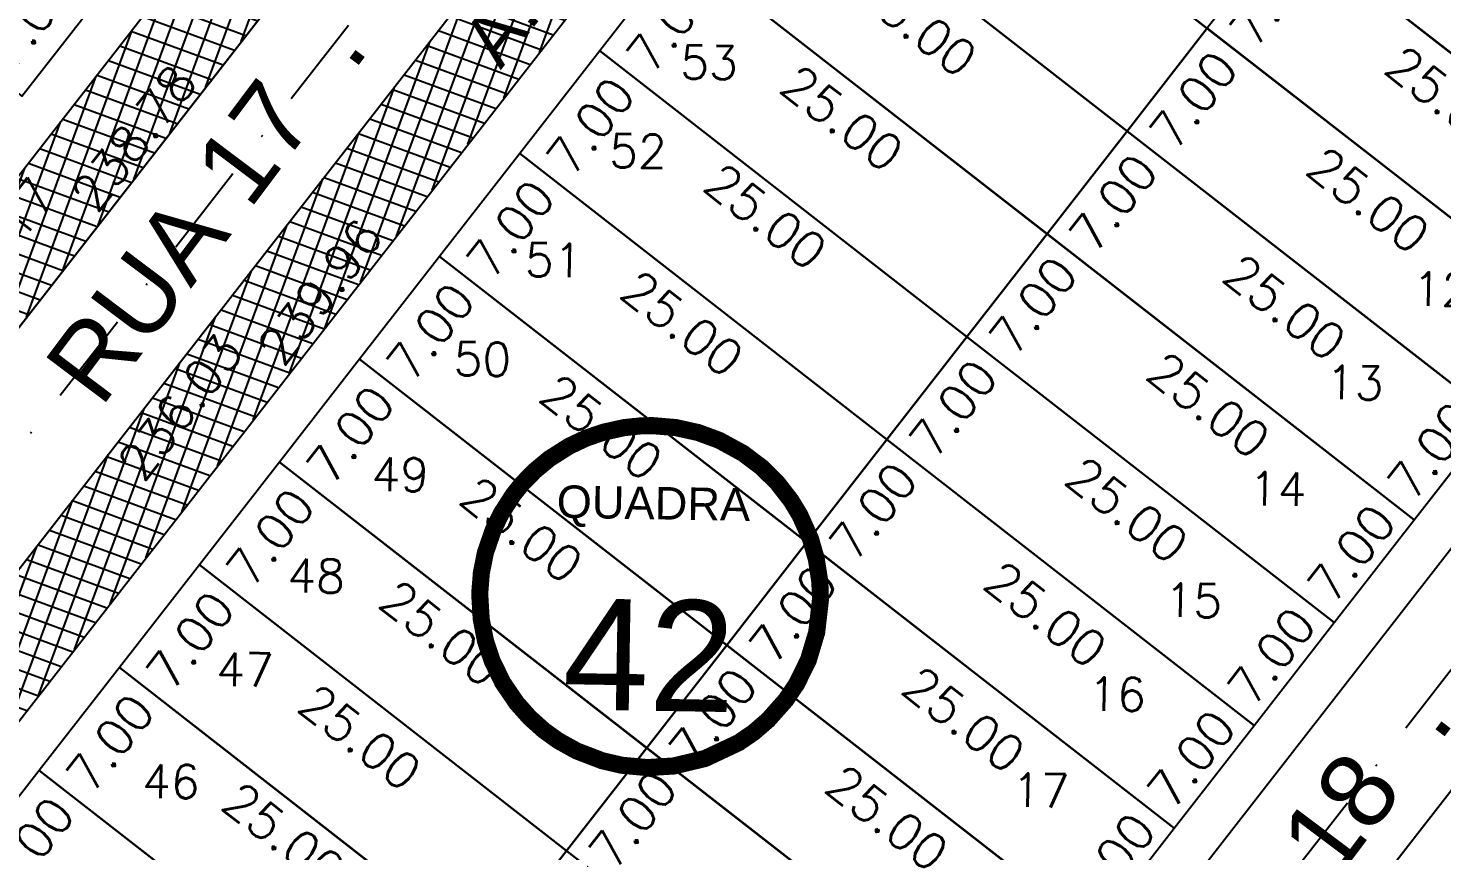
# Model space of a CAD drawing. Header units: millimetres. Extents: x -4430026 to 4783824, y 584 to 9593110.
# Drawn here: x 2359.5 to 2435.4, y 975.6 to 1019.8 of the extents above; entities that cross this region are included whole.
import ezdxf
from ezdxf.enums import TextEntityAlignment as Align

# ---------------------------------------------------------------- set-up
doc = ezdxf.new("R2010")
doc.units = ezdxf.units.MM
doc.linetypes.add('CONTINUO', pattern=[0])
doc.linetypes.add('DASHDOT', pattern=[1, 0.5, -0.25, 0, -0.25])
for name, color, linetype in [('Bra-Rua Calçadas', 1, 'Continuous'), ('Calçada', 1, 'Continuous'), ('Cota', 8, 'Continuous'), ('EIXO DAS VIAS', 252, 'DASHDOT'), ('Lotes', 2, 'Continuous'), ('Nomes de Ruas', 3, 'Continuous'), ('Numero de lotes', 5, 'Continuous'), ('númeraçãoquadras', 4, 'Continuous'), ('TXT A.VERDES', 7, 'Continuous'), ('Área Verde Alameda etc.', 92, 'Continuous')]:
    doc.layers.add(name, color=color, linetype=linetype)
doc.styles.add('arcad1', font='romans.shx')
doc.styles.add('ARIAL', font='arial.ttf', dxfattribs={"height": 0.25})
doc.styles.add('ROMANS', font='romans.shx')
doc.styles.add('STYLE1', font='sanss___.ttf')
doc.dimstyles.new('BOLA100', dxfattribs={"dimscale": 0, "dimtxt": 1.9, "dimasz": 0.18, "dimexe": 0.18, "dimexo": 0.063, "dimgap": 0, "dimtad": 1, "dimzin": 4, "dimdsep": 46, "dimtxsty": 'ROMANS', "dimcen": 0.09, "dimse1": 1, "dimse2": 1, "dimsd1": 1, "dimsd2": 1, "dimclrt": 256, "dimaunit": 1, "dimadec": 4, "dimazin": 0, "dimtfac": 1.2, "dimtix": 1, "dimtmove": 2, "dimatfit": 3, "dimfxl": 1, "dimtvp": 2, "dimtolj": 1, "dimtzin": 4, "dimarcsym": 0})
pattern_1 = [(69.82082076, (-350710.31295, -9590084.73025), (-0.894034063135, 0.32857167248), []), (159.82082076, (-350710.31295, -9590084.73025), (-0.32857167248, -0.894034063135), [])]

# ---------------------------------------------------------------- blocks, each defined once
blk = doc.blocks.new('*D1681')
at = {"layer": 'DEFPOINTS', "color": 0}
for p in [(2392.701, 981.102), (2394.864, 979.418), (2388.401, 975.579)]:
    blk.add_point(p, dxfattribs=at)
at = {"layer": 'Cota', "insert": (2391.964, 977.24), "char_height": 1.9, "attachment_point": 5, "rotation": 52.09358, "style": 'ROMANS'}
blk.add_mtext('\\A1;7.00', dxfattribs=at)
blk = doc.blocks.new('*D1682')
at = {"layer": 'DEFPOINTS', "color": 0}
for p in [(2397.002, 986.625), (2399.165, 984.941), (2392.701, 981.102)]:
    blk.add_point(p, dxfattribs=at)
at = {"layer": 'Cota', "insert": (2396.265, 982.763), "char_height": 1.9, "attachment_point": 5, "rotation": 52.09358, "style": 'ROMANS'}
blk.add_mtext('\\A1;7.00', dxfattribs=at)
blk = doc.blocks.new('*D1683')
at = {"layer": 'DEFPOINTS', "color": 0}
for p in [(2401.303, 992.148), (2403.465, 990.464), (2397.002, 986.625)]:
    blk.add_point(p, dxfattribs=at)
at = {"layer": 'Cota', "insert": (2400.565, 988.287), "char_height": 1.9, "attachment_point": 5, "rotation": 52.09358, "style": 'ROMANS'}
blk.add_mtext('\\A1;7.00', dxfattribs=at)
blk = doc.blocks.new('*D1684')
at = {"layer": 'DEFPOINTS', "color": 0}
for p in [(2405.603, 997.672), (2407.766, 995.988), (2401.303, 992.148)]:
    blk.add_point(p, dxfattribs=at)
at = {"layer": 'Cota', "insert": (2404.866, 993.81), "char_height": 1.9, "attachment_point": 5, "rotation": 52.09358, "style": 'ROMANS'}
blk.add_mtext('\\A1;7.00', dxfattribs=at)
blk = doc.blocks.new('*D1685')
at = {"layer": 'DEFPOINTS', "color": 0}
for p in [(2409.904, 1003.195), (2412.067, 1001.511), (2405.603, 997.672)]:
    blk.add_point(p, dxfattribs=at)
at = {"layer": 'Cota', "insert": (2409.167, 999.333), "char_height": 1.9, "attachment_point": 5, "rotation": 52.09358, "style": 'ROMANS'}
blk.add_mtext('\\A1;7.00', dxfattribs=at)
blk = doc.blocks.new('*D1686')
at = {"layer": 'DEFPOINTS', "color": 0}
for p in [(2414.204, 1008.718), (2416.367, 1007.034), (2409.904, 1003.195)]:
    blk.add_point(p, dxfattribs=at)
at = {"layer": 'Cota', "insert": (2413.467, 1004.856), "char_height": 1.9, "attachment_point": 5, "rotation": 52.09358, "style": 'ROMANS'}
blk.add_mtext('\\A1;7.00', dxfattribs=at)
blk = doc.blocks.new('*D1687')
at = {"layer": 'DEFPOINTS', "color": 0}
for p in [(2418.505, 1014.241), (2420.668, 1012.557), (2414.204, 1008.718)]:
    blk.add_point(p, dxfattribs=at)
at = {"layer": 'Cota', "insert": (2417.768, 1010.379), "char_height": 1.9, "attachment_point": 5, "rotation": 52.09358, "style": 'ROMANS'}
blk.add_mtext('\\A1;7.00', dxfattribs=at)
blk = doc.blocks.new('*D1688')
at = {"layer": 'DEFPOINTS', "color": 0}
for p in [(2422.806, 1019.764), (2424.968, 1018.08), (2418.505, 1014.241)]:
    blk.add_point(p, dxfattribs=at)
at = {"layer": 'Cota', "insert": (2422.069, 1015.902), "char_height": 1.9, "attachment_point": 5, "rotation": 52.09358, "style": 'ROMANS'}
blk.add_mtext('\\A1;7.00', dxfattribs=at)
blk = doc.blocks.new('*D1689')
at = {"layer": 'DEFPOINTS', "color": 0}
for p in [(2427.106, 1025.287), (2429.269, 1023.603), (2422.806, 1019.764)]:
    blk.add_point(p, dxfattribs=at)
at = {"layer": 'Cota', "insert": (2426.369, 1021.425), "char_height": 1.9, "attachment_point": 5, "rotation": 52.09358, "style": 'ROMANS'}
blk.add_mtext('\\A1;7.00', dxfattribs=at)
blk = doc.blocks.new('*D1708')
at = {"layer": 'DEFPOINTS', "color": 0}
for p in [(2420.557, 977.156), (2421.028, 976.789), (2416.727, 971.266)]:
    blk.add_point(p, dxfattribs=at)
at = {"layer": 'Cota', "insert": (2417.657, 974.978), "char_height": 1.9, "attachment_point": 5, "rotation": 52.09358, "style": 'ROMANS'}
blk.add_mtext('\\A1;7.00', dxfattribs=at)
blk = doc.blocks.new('*D1709')
at = {"layer": 'DEFPOINTS', "color": 0}
for p in [(2424.858, 982.679), (2425.329, 982.312), (2421.028, 976.789)]:
    blk.add_point(p, dxfattribs=at)
at = {"layer": 'Cota', "insert": (2421.958, 980.501), "char_height": 1.9, "attachment_point": 5, "rotation": 52.09358, "style": 'ROMANS'}
blk.add_mtext('\\A1;7.00', dxfattribs=at)
blk = doc.blocks.new('*D1710')
at = {"layer": 'DEFPOINTS', "color": 0}
for p in [(2429.159, 988.202), (2429.629, 987.835), (2425.329, 982.312)]:
    blk.add_point(p, dxfattribs=at)
at = {"layer": 'Cota', "insert": (2426.259, 986.024), "char_height": 1.9, "attachment_point": 5, "rotation": 52.09358, "style": 'ROMANS'}
blk.add_mtext('\\A1;7.00', dxfattribs=at)
blk = doc.blocks.new('*D1711')
at = {"layer": 'DEFPOINTS', "color": 0}
for p in [(2433.459, 993.725), (2433.93, 993.358), (2429.629, 987.835)]:
    blk.add_point(p, dxfattribs=at)
at = {"layer": 'Cota', "insert": (2430.559, 991.547), "char_height": 1.9, "attachment_point": 5, "rotation": 52.09358, "style": 'ROMANS'}
blk.add_mtext('\\A1;7.00', dxfattribs=at)
blk = doc.blocks.new('*D1712')
at = {"layer": 'DEFPOINTS', "color": 0}
for p in [(2437.76, 999.248), (2438.23, 998.882), (2433.93, 993.358)]:
    blk.add_point(p, dxfattribs=at)
at = {"layer": 'Cota', "insert": (2434.86, 997.07), "char_height": 1.9, "attachment_point": 5, "rotation": 52.09358, "style": 'ROMANS'}
blk.add_mtext('\\A1;7.00', dxfattribs=at)
blk = doc.blocks.new('*D3401')
at = {"layer": 'DEFPOINTS', "color": 0}
for p in [(2418.505, 1014.241), (2438.23, 998.882), (2436.255, 996.344)]:
    blk.add_point(p, dxfattribs=at)
at = {"layer": 'Cota', "insert": (2426.976, 1004.774), "char_height": 1.9, "attachment_point": 5, "rotation": 322.09358, "style": 'ROMANS'}
blk.add_mtext('\\A1;25.00', dxfattribs=at)
blk = doc.blocks.new('*D3407')
at = {"layer": 'DEFPOINTS', "color": 0}
for p in [(2414.204, 1008.718), (2433.93, 993.358), (2432.161, 991.087)]:
    blk.add_point(p, dxfattribs=at)
at = {"layer": 'Cota', "insert": (2422.882, 999.517), "char_height": 1.9, "attachment_point": 5, "rotation": 322.09358, "style": 'ROMANS'}
blk.add_mtext('\\A1;25.00', dxfattribs=at)
blk = doc.blocks.new('*D3413')
at = {"layer": 'DEFPOINTS', "color": 0}
for p in [(2409.904, 1003.195), (2429.629, 987.835), (2427.776, 985.455)]:
    blk.add_point(p, dxfattribs=at)
at = {"layer": 'Cota', "insert": (2418.497, 993.884), "char_height": 1.9, "attachment_point": 5, "rotation": 322.09358, "style": 'ROMANS'}
blk.add_mtext('\\A1;25.00', dxfattribs=at)
blk = doc.blocks.new('*D3433')
at = {"layer": 'DEFPOINTS', "color": 0}
for p in [(2431.407, 1030.81), (2451.132, 1015.451), (2449.276, 1013.067)]:
    blk.add_point(p, dxfattribs=at)
at = {"layer": 'Cota', "insert": (2439.997, 1021.496), "char_height": 1.9, "attachment_point": 5, "rotation": 322.09358, "style": 'ROMANS'}
blk.add_mtext('\\A1;25.00', dxfattribs=at)
blk = doc.blocks.new('*D3438')
at = {"layer": 'DEFPOINTS', "color": 0}
for p in [(2427.106, 1025.287), (2446.832, 1009.928), (2444.962, 1007.527)]:
    blk.add_point(p, dxfattribs=at)
at = {"layer": 'Cota', "insert": (2435.683, 1015.956), "char_height": 1.9, "attachment_point": 5, "rotation": 322.09358, "style": 'ROMANS'}
blk.add_mtext('\\A1;25.00', dxfattribs=at)
blk = doc.blocks.new('*D3443')
at = {"layer": 'DEFPOINTS', "color": 0}
for p in [(2422.806, 1019.764), (2442.531, 1004.405), (2440.738, 1002.102)]:
    blk.add_point(p, dxfattribs=at)
at = {"layer": 'Cota', "insert": (2431.459, 1010.531), "char_height": 1.9, "attachment_point": 5, "rotation": 322.09358, "style": 'ROMANS'}
blk.add_mtext('\\A1;25.00', dxfattribs=at)
blk = doc.blocks.new('*D3453')
at = {"layer": 'DEFPOINTS', "color": 0}
for p in [(2405.603, 997.672), (2425.329, 982.312), (2423.408, 979.845)]:
    blk.add_point(p, dxfattribs=at)
at = {"layer": 'Cota', "insert": (2414.129, 988.274), "char_height": 1.9, "attachment_point": 5, "rotation": 322.09358, "style": 'ROMANS'}
blk.add_mtext('\\A1;25.00', dxfattribs=at)
blk = doc.blocks.new('*D3475')
at = {"layer": 'DEFPOINTS', "color": 0}
for p in [(2401.303, 992.148), (2421.028, 976.789), (2419.013, 974.201)]:
    blk.add_point(p, dxfattribs=at)
at = {"layer": 'Cota', "insert": (2409.734, 982.63), "char_height": 1.9, "attachment_point": 5, "rotation": 322.09358, "style": 'ROMANS'}
blk.add_mtext('\\A1;25.00', dxfattribs=at)
blk = doc.blocks.new('*D3485')
at = {"layer": 'DEFPOINTS', "color": 0}
for p in [(2397.002, 986.625), (2416.727, 971.266), (2414.893, 968.91)]:
    blk.add_point(p, dxfattribs=at)
at = {"layer": 'Cota', "insert": (2405.614, 977.339), "char_height": 1.9, "attachment_point": 5, "rotation": 322.09358, "style": 'ROMANS'}
blk.add_mtext('\\A1;25.00', dxfattribs=at)
blk = doc.blocks.new('*D3495')
at = {"layer": 'DEFPOINTS', "color": 0}
for p in [(2392.701, 981.102), (2412.427, 965.743), (2410.772, 963.618)]:
    blk.add_point(p, dxfattribs=at)
at = {"layer": 'Cota', "insert": (2401.493, 972.048), "char_height": 1.9, "attachment_point": 5, "rotation": 322.09358, "style": 'ROMANS'}
blk.add_mtext('\\A1;25.00', dxfattribs=at)
blk = doc.blocks.new('*D6125')
at = {"layer": 'DEFPOINTS', "color": 0}
for p in [(2343.704, 1036.998), (2363.43, 1021.638), (2361.415, 1019.05)]:
    blk.add_point(p, dxfattribs=at)
at = {"layer": 'Cota', "insert": (2352.136, 1027.48), "char_height": 1.9, "attachment_point": 5, "rotation": 322.09358, "style": 'ROMANS'}
blk.add_mtext('\\A1;25.00', dxfattribs=at)
blk = doc.blocks.new('*D6187')
at = {"layer": 'DEFPOINTS', "color": 0}
for p in [(2362.487, 1022.373), (2363.43, 1021.638), (2359.129, 1016.115)]:
    blk.add_point(p, dxfattribs=at)
at = {"layer": 'Cota', "insert": (2359.587, 1020.195), "char_height": 1.9, "attachment_point": 5, "rotation": 52.09358, "style": 'ROMANS'}
blk.add_mtext('\\A1;7.00', dxfattribs=at)
blk = doc.blocks.new('*D6272')
at = {"layer": 'DEFPOINTS', "color": 0}
for p in [(2360.074, 979.892), (2379.8, 964.533), (2377.957, 962.166)]:
    blk.add_point(p, dxfattribs=at)
at = {"layer": 'Cota', "insert": (2368.678, 970.595), "char_height": 1.9, "attachment_point": 5, "rotation": 322.09358, "style": 'ROMANS'}
blk.add_mtext('\\A1;25.00', dxfattribs=at)
blk = doc.blocks.new('*D6273')
at = {"layer": 'DEFPOINTS', "color": 0}
for p in [(2364.375, 985.415), (2384.1, 970.056), (2382.483, 967.979)]:
    blk.add_point(p, dxfattribs=at)
at = {"layer": 'Cota', "insert": (2373.204, 976.408), "char_height": 1.9, "attachment_point": 5, "rotation": 322.09358, "style": 'ROMANS'}
blk.add_mtext('\\A1;25.00', dxfattribs=at)
blk = doc.blocks.new('*D6274')
at = {"layer": 'DEFPOINTS', "color": 0}
for p in [(2368.675, 990.938), (2388.401, 975.579), (2386.581, 973.242)]:
    blk.add_point(p, dxfattribs=at)
at = {"layer": 'Cota', "insert": (2377.302, 981.672), "char_height": 1.9, "attachment_point": 5, "rotation": 322.09358, "style": 'ROMANS'}
blk.add_mtext('\\A1;25.00', dxfattribs=at)
blk = doc.blocks.new('*D6275')
at = {"layer": 'DEFPOINTS', "color": 0}
for p in [(2372.976, 996.462), (2392.701, 981.102), (2390.935, 978.833)]:
    blk.add_point(p, dxfattribs=at)
at = {"layer": 'Cota', "insert": (2381.656, 987.262), "char_height": 1.9, "attachment_point": 5, "rotation": 322.09358, "style": 'ROMANS'}
blk.add_mtext('\\A1;25.00', dxfattribs=at)
blk = doc.blocks.new('*D6276')
at = {"layer": 'DEFPOINTS', "color": 0}
for p in [(2377.277, 1001.985), (2397.002, 986.625), (2395.263, 984.392)]:
    blk.add_point(p, dxfattribs=at)
at = {"layer": 'Cota', "insert": (2385.984, 992.821), "char_height": 1.9, "attachment_point": 5, "rotation": 322.09358, "style": 'ROMANS'}
blk.add_mtext('\\A1;25.00', dxfattribs=at)
blk = doc.blocks.new('*D6277')
at = {"layer": 'DEFPOINTS', "color": 0}
for p in [(2381.577, 1007.508), (2401.303, 992.148), (2399.549, 989.896)]:
    blk.add_point(p, dxfattribs=at)
at = {"layer": 'Cota', "insert": (2390.27, 998.325), "char_height": 1.9, "attachment_point": 5, "rotation": 322.09358, "style": 'ROMANS'}
blk.add_mtext('\\A1;25.00', dxfattribs=at)
blk = doc.blocks.new('*D6278')
at = {"layer": 'DEFPOINTS', "color": 0}
for p in [(2385.878, 1013.031), (2405.603, 997.672), (2403.89, 995.471)]:
    blk.add_point(p, dxfattribs=at)
at = {"layer": 'Cota', "insert": (2394.611, 1003.9), "char_height": 1.9, "attachment_point": 5, "rotation": 322.09358, "style": 'ROMANS'}
blk.add_mtext('\\A1;25.00', dxfattribs=at)
blk = doc.blocks.new('*D6279')
at = {"layer": 'DEFPOINTS', "color": 0}
for p in [(2390.178, 1018.554), (2409.904, 1003.195), (2408.368, 1001.223)]:
    blk.add_point(p, dxfattribs=at)
at = {"layer": 'Cota', "insert": (2399.089, 1009.652), "char_height": 1.9, "attachment_point": 5, "rotation": 322.09358, "style": 'ROMANS'}
blk.add_mtext('\\A1;25.00', dxfattribs=at)
blk = doc.blocks.new('*D6280')
at = {"layer": 'DEFPOINTS', "color": 0}
for p in [(2394.479, 1024.077), (2414.204, 1008.718), (2412.477, 1006.5)]:
    blk.add_point(p, dxfattribs=at)
at = {"layer": 'Cota', "insert": (2403.198, 1014.929), "char_height": 1.9, "attachment_point": 5, "rotation": 322.09358, "style": 'ROMANS'}
blk.add_mtext('\\A1;25.00', dxfattribs=at)
blk = doc.blocks.new('*D6281')
at = {"layer": 'DEFPOINTS', "color": 0}
for p in [(2398.78, 1029.6), (2418.505, 1014.241), (2416.436, 1011.584)]:
    blk.add_point(p, dxfattribs=at)
at = {"layer": 'Cota', "insert": (2407.157, 1020.013), "char_height": 1.9, "attachment_point": 5, "rotation": 322.09358, "style": 'ROMANS'}
blk.add_mtext('\\A1;25.00', dxfattribs=at)
blk = doc.blocks.new('*D6282')
at = {"layer": 'DEFPOINTS', "color": 0}
for p in [(2403.08, 1035.123), (2422.806, 1019.764), (2420.811, 1017.203)]:
    blk.add_point(p, dxfattribs=at)
at = {"layer": 'Cota', "insert": (2411.532, 1025.632), "char_height": 1.9, "attachment_point": 5, "rotation": 322.09358, "style": 'ROMANS'}
blk.add_mtext('\\A1;25.00', dxfattribs=at)
blk = doc.blocks.new('*D6306')
at = {"layer": 'DEFPOINTS', "color": 0}
for p in [(2360.074, 979.892), (2362.485, 978.015), (2355.774, 974.369)]:
    blk.add_point(p, dxfattribs=at)
at = {"layer": 'Cota', "insert": (2359.585, 975.837), "char_height": 1.9, "attachment_point": 5, "rotation": 52.09358, "style": 'ROMANS'}
blk.add_mtext('\\A1;7.00', dxfattribs=at)
blk = doc.blocks.new('*D6307')
at = {"layer": 'DEFPOINTS', "color": 0}
for p in [(2364.375, 985.415), (2366.785, 983.538), (2360.074, 979.892)]:
    blk.add_point(p, dxfattribs=at)
at = {"layer": 'Cota', "insert": (2363.886, 981.36), "char_height": 1.9, "attachment_point": 5, "rotation": 52.09358, "style": 'ROMANS'}
blk.add_mtext('\\A1;7.00', dxfattribs=at)
blk = doc.blocks.new('*D6308')
at = {"layer": 'DEFPOINTS', "color": 0}
for p in [(2368.675, 990.938), (2371.086, 989.061), (2364.375, 985.415)]:
    blk.add_point(p, dxfattribs=at)
at = {"layer": 'Cota', "insert": (2368.186, 986.883), "char_height": 1.9, "attachment_point": 5, "rotation": 52.09358, "style": 'ROMANS'}
blk.add_mtext('\\A1;7.00', dxfattribs=at)
blk = doc.blocks.new('*D6309')
at = {"layer": 'DEFPOINTS', "color": 0}
for p in [(2372.976, 996.462), (2375.387, 994.584), (2368.675, 990.938)]:
    blk.add_point(p, dxfattribs=at)
at = {"layer": 'Cota', "insert": (2372.487, 992.407), "char_height": 1.9, "attachment_point": 5, "rotation": 52.09358, "style": 'ROMANS'}
blk.add_mtext('\\A1;7.00', dxfattribs=at)
blk = doc.blocks.new('*D6310')
at = {"layer": 'DEFPOINTS', "color": 0}
for p in [(2377.277, 1001.985), (2379.687, 1000.108), (2372.976, 996.462)]:
    blk.add_point(p, dxfattribs=at)
at = {"layer": 'Cota', "insert": (2376.787, 997.93), "char_height": 1.9, "attachment_point": 5, "rotation": 52.09358, "style": 'ROMANS'}
blk.add_mtext('\\A1;7.00', dxfattribs=at)
blk = doc.blocks.new('*D6311')
at = {"layer": 'DEFPOINTS', "color": 0}
for p in [(2381.577, 1007.508), (2383.988, 1005.631), (2377.277, 1001.985)]:
    blk.add_point(p, dxfattribs=at)
at = {"layer": 'Cota', "insert": (2381.088, 1003.453), "char_height": 1.9, "attachment_point": 5, "rotation": 52.09358, "style": 'ROMANS'}
blk.add_mtext('\\A1;7.00', dxfattribs=at)
blk = doc.blocks.new('*D6312')
at = {"layer": 'DEFPOINTS', "color": 0}
for p in [(2385.878, 1013.031), (2388.289, 1011.154), (2381.577, 1007.508)]:
    blk.add_point(p, dxfattribs=at)
at = {"layer": 'Cota', "insert": (2385.389, 1008.976), "char_height": 1.9, "attachment_point": 5, "rotation": 52.09358, "style": 'ROMANS'}
blk.add_mtext('\\A1;7.00', dxfattribs=at)
blk = doc.blocks.new('*D6313')
at = {"layer": 'DEFPOINTS', "color": 0}
for p in [(2390.178, 1018.554), (2392.589, 1016.677), (2385.878, 1013.031)]:
    blk.add_point(p, dxfattribs=at)
at = {"layer": 'Cota', "insert": (2389.689, 1014.499), "char_height": 1.9, "attachment_point": 5, "rotation": 52.09358, "style": 'ROMANS'}
blk.add_mtext('\\A1;7.00', dxfattribs=at)
blk = doc.blocks.new('*D6314')
at = {"layer": 'DEFPOINTS', "color": 0}
for p in [(2394.479, 1024.077), (2396.89, 1022.2), (2390.178, 1018.554)]:
    blk.add_point(p, dxfattribs=at)
at = {"layer": 'Cota', "insert": (2393.99, 1020.022), "char_height": 1.9, "attachment_point": 5, "rotation": 52.09358, "style": 'ROMANS'}
blk.add_mtext('\\A1;7.00', dxfattribs=at)
blk = doc.blocks.new('*D7544')
at = {"layer": 'DEFPOINTS', "color": 0}
for p in [(2439.588, 1115.377), (2441.348, 1114.006), (2288.35, 921.147)]:
    blk.add_point(p, dxfattribs=at)
at = {"layer": 'Cota', "insert": (2357.586, 1007.822), "char_height": 1.9, "attachment_point": 5, "rotation": 52.09358, "style": 'ROMANS'}
blk.add_mtext('\\A1;246.17', dxfattribs=at)
blk = doc.blocks.new('*D7545')
at = {"layer": 'DEFPOINTS', "color": 0}
for p in [(2442.347, 1111.37), (2442.633, 1111.148), (2295.93, 922.743)]:
    blk.add_point(p, dxfattribs=at)
at = {"layer": 'Cota', "insert": (2365.146, 1013.878), "char_height": 1.9, "attachment_point": 5, "rotation": 52.09358, "style": 'ROMANS'}
blk.add_mtext('\\A1;238.78', dxfattribs=at)
blk = doc.blocks.new('*D7546')
at = {"layer": 'DEFPOINTS', "color": 0}
for p in [(2447.252, 1104.059), (2448.924, 1102.758), (2302.242, 917.828)]:
    blk.add_point(p, dxfattribs=at)
at = {"layer": 'Cota', "insert": (2367.643, 999.415), "char_height": 1.9, "attachment_point": 5, "rotation": 52.09358, "style": 'ROMANS'}
blk.add_mtext('\\A1;236.03', dxfattribs=at)
blk = doc.blocks.new('*D7547')
at = {"layer": 'DEFPOINTS', "color": 0}
for p in [(2449.612, 1099.702), (2449.976, 1099.419), (2302.552, 910.089)]:
    blk.add_point(p, dxfattribs=at)
at = {"layer": 'Cota', "insert": (2375.151, 1005.621), "char_height": 1.9, "attachment_point": 5, "rotation": 52.09358, "style": 'ROMANS'}
blk.add_mtext('\\A1;239.96', dxfattribs=at)
blk = doc.blocks.new('NUM_quadra')
at = {"color": 6, "const_width": 0.02}
blk.add_lwpolyline([(-0.0134, 0.1996), (-0.034, 0.1971), (-0.0579, 0.1914), (-0.0779, 0.1842), (-0.0981, 0.1743), (-0.1208, 0.1594), (-0.1377, 0.145), (-0.1521, 0.1299), (-0.1625, 0.1166), (-0.1764, 0.0942), (-0.1852, 0.0754), (-0.1941, 0.0483), (-0.1985, 0.0243), (-0.2, 0), (-0.1977, -0.0299), (-0.1921, -0.0556), (-0.1839, -0.0786), (-0.1713, -0.1033), (-0.1546, -0.1269), (-0.1389, -0.1439), (-0.1219, -0.1586), (-0.1046, -0.1705), (-0.0831, -0.1819), (-0.0531, -0.1928), (-0.0302, -0.1977), (0, -0.2), (0.0309, -0.1976), (0.0677, -0.1882), (0.1069, -0.169), (0.124, -0.1569), (0.1407, -0.1421), (0.1614, -0.1181), (0.1737, -0.0992), (0.187, -0.071), (0.1962, -0.0386), (0.2, 0), (0.1989, 0.0205), (0.1943, 0.0473), (0.1871, 0.0707), (0.1741, 0.0984), (0.1635, 0.1151), (0.1472, 0.1354), (0.1285, 0.1533), (0.1063, 0.1694), (0.0782, 0.1841), (0.0533, 0.1928), (0.0267, 0.1982), (0, 0.2)], close=True, dxfattribs=at)
blk.add_circle((0, 0), 0.2)
at = {"color": 3, "insert": (-0.1114, 0.1285), "char_height": 0.038, "width": 0.2663, "attachment_point": 1, "style": 'STYLE1'}
blk.add_mtext('\\fArial|b0|i0|c0|p34;QUADRA', dxfattribs=at)
at = {"color": 3, "style": 'STYLE1'}
blk.add_attdef('00', text='', height=0.13, dxfattribs=at).set_placement((0, -0.1335), align=Align.CENTER)

msp = doc.modelspace()

# ---------------------------------------------------------------- hatches: boundary and pattern name
at = {"layer": 'Área Verde Alameda etc.'}
h = msp.add_hatch(dxfattribs=at)
h.set_pattern_fill('ANSI37', color=256, scale=0.3, angle=24.82082, style=0)
h.set_pattern_definition(pattern_1)
edge = h.paths.add_edge_path()
edge.add_line((2439.588, 1115.377), (2289.834, 923.054))
edge.add_line((2289.834, 923.054), (2288.35, 921.147))
edge.add_arc((2291.196, 926.429), 6, 241.68765, 322.09365)
edge.add_line((2295.93, 922.743), (2442.633, 1111.148))
edge.add_arc((2321.422, 1027.099), 147.5, 34.73775, 36.76187)
h = msp.add_hatch(dxfattribs=at)
h.set_pattern_fill('ANSI37', color=256, scale=0.3, angle=24.82082, style=0)
h.set_pattern_definition(pattern_1)
edge = h.paths.add_edge_path()
edge.add_line((2447.252, 1104.059), (2302.242, 917.828))
edge.add_arc((2306.976, 914.142), 6, 142.09358, 222.49951)
edge.add_line((2302.552, 910.089), (2304.037, 911.995))
edge.add_line((2304.037, 911.995), (2449.976, 1099.419))
edge.add_arc((2321.422, 1027.099), 147.5, 29.36037, 31.45068)

# ---------------------------------------------------------------- linework, layer by layer
at = {"layer": 'Bra-Rua Calçadas'}
for points in [[(2439.588, 1115.377), (2289.834, 923.054), (2288.35, 921.147, 0.365978), (2295.93, 922.743), (2442.633, 1111.148, 0.008832)], [(2447.252, 1104.059), (2302.242, 917.828, 0.365977), (2302.552, 910.089), (2304.037, 911.995), (2449.976, 1099.419, 0.009121)]]:
    msp.add_lwpolyline(points, format="xyb", close=True, dxfattribs=at)
at = {"layer": 'Calçada', "lineweight": -3}
for p, q in [((2295.93, 922.743), (2445.288, 1114.558)), ((2295.93, 922.743), (2445.288, 1114.558)), ((2447.439, 1104.299), (2302.242, 917.828)), ((2447.439, 1104.299), (2302.242, 917.828)), ((2447.439, 1104.299), (2302.242, 917.828)), ((2447.439, 1104.299), (2302.242, 917.828)), ((2349.583, 880.966), (2483.653, 1053.147)), ((2349.583, 880.966), (2483.653, 1053.147)), ((2349.583, 880.966), (2483.653, 1053.147)), ((2349.583, 880.966), (2483.653, 1053.147)), ((2488.629, 1046.516), (2355.895, 876.051)), ((2488.629, 1046.516), (2355.895, 876.051))]:
    msp.add_line(p, q, dxfattribs=at)
for points in [[(2417.264, 1150.186), (2409.374, 1156.329, 0.414214), (2400.954, 1155.281), (2248.589, 959.606, 0.414214), (2249.637, 951.185), (2287.509, 921.695, 0.414214), (2295.93, 922.743), (2445.288, 1114.558, 0.341037), (2445.319, 1121.89, 0.064119)], [(2535.664, 1017.399, 0.50652), (2533.026, 1026.707, -0.084063), (2497.194, 1047.448, 0.423281), (2488.629, 1046.516), (2355.895, 876.051, 0.414214), (2356.943, 867.631), (2390.87, 841.212, 0.414214), (2399.291, 842.26)], [(2535.664, 1017.399, 0.50652), (2533.026, 1026.707, -0.084063), (2497.194, 1047.448, 0.423281), (2488.629, 1046.516), (2355.895, 876.051, 0.414214), (2356.943, 867.631), (2390.87, 841.212, 0.414214), (2399.291, 842.26)]]:
    msp.add_lwpolyline(points, format="xyb", close=True, dxfattribs=at)
at = {"layer": 'EIXO DAS VIAS', "ltscale": 10}
for p, q in [((2292.942, 912.396, 103.708), (2453.067, 1118.037, 103.708)), ((2346.595, 870.618, 103.708), (2492.083, 1057.462, 103.708))]:
    msp.add_line(p, q, dxfattribs=at)
at = {"layer": 'Lotes', "lineweight": -3}
for p, q in [((2446.832, 1009.928), (2407.381, 1040.646)), ((2442.531, 1004.405), (2403.08, 1035.123)), ((2438.23, 998.882), (2398.78, 1029.6)), ((2433.93, 993.358), (2394.479, 1024.077)), ((2429.629, 987.835), (2390.178, 1018.554)), ((2425.329, 982.312), (2385.878, 1013.031)), ((2421.028, 976.789), (2381.577, 1007.508)), ((2416.727, 971.266), (2377.277, 1001.985)), ((2412.427, 965.743), (2372.976, 996.462)), ((2408.126, 960.22), (2368.675, 990.938)), ((2403.826, 954.697), (2364.375, 985.415)), ((2399.525, 949.174), (2360.074, 979.892))]:
    msp.add_line(p, q, dxfattribs=at)
at = {"layer": 'Lotes', "linetype": 'CONTINUO', "lineweight": -3}
for p, q in [((2418.505, 1014.241), (2398.78, 1029.6)), ((2398.78, 1029.6), (2418.505, 1014.241)), ((2446.832, 1009.928), (2427.106, 1025.287)), ((2427.106, 1025.287), (2446.832, 1009.928)), ((2414.204, 1008.718), (2394.479, 1024.077)), ((2394.479, 1024.077), (2414.204, 1008.718)), ((2422.806, 1019.764), (2418.505, 1014.241)), ((2418.505, 1014.241), (2422.806, 1019.764)), ((2442.531, 1004.405), (2422.806, 1019.764)), ((2422.806, 1019.764), (2442.531, 1004.405)), ((2409.904, 1003.195), (2390.178, 1018.554)), ((2390.178, 1018.554), (2409.904, 1003.195)), ((2418.505, 1014.241), (2414.204, 1008.718)), ((2414.204, 1008.718), (2418.505, 1014.241)), ((2438.23, 998.882), (2418.505, 1014.241)), ((2418.505, 1014.241), (2438.23, 998.882)), ((2405.603, 997.672), (2385.878, 1013.031)), ((2385.878, 1013.031), (2405.603, 997.672)), ((2414.204, 1008.718), (2409.904, 1003.195)), ((2409.904, 1003.195), (2414.204, 1008.718)), ((2433.93, 993.358), (2414.204, 1008.718)), ((2414.204, 1008.718), (2433.93, 993.358)), ((2401.303, 992.148), (2381.577, 1007.508)), ((2381.577, 1007.508), (2401.303, 992.148)), ((2409.904, 1003.195), (2405.603, 997.672)), ((2405.603, 997.672), (2409.904, 1003.195)), ((2429.629, 987.835), (2409.904, 1003.195)), ((2409.904, 1003.195), (2429.629, 987.835)), ((2397.002, 986.625), (2377.277, 1001.985)), ((2377.277, 1001.985), (2397.002, 986.625)), ((2433.93, 993.358), (2438.23, 998.882)), ((2405.603, 997.672), (2401.303, 992.148)), ((2401.303, 992.148), (2405.603, 997.672)), ((2425.329, 982.312), (2405.603, 997.672)), ((2405.603, 997.672), (2425.329, 982.312)), ((2392.701, 981.102), (2372.976, 996.462)), ((2372.976, 996.462), (2392.701, 981.102)), ((2429.629, 987.835), (2433.93, 993.358)), ((2401.303, 992.148), (2397.002, 986.625)), ((2397.002, 986.625), (2401.303, 992.148)), ((2421.028, 976.789), (2401.303, 992.148)), ((2401.303, 992.148), (2421.028, 976.789)), ((2388.401, 975.579), (2368.675, 990.938)), ((2368.675, 990.938), (2388.401, 975.579)), ((2425.329, 982.312), (2429.629, 987.835)), ((2397.002, 986.625), (2392.701, 981.102)), ((2392.701, 981.102), (2397.002, 986.625)), ((2416.727, 971.266), (2397.002, 986.625)), ((2397.002, 986.625), (2416.727, 971.266)), ((2384.1, 970.056), (2364.375, 985.415)), ((2364.375, 985.415), (2384.1, 970.056)), ((2421.028, 976.789), (2425.329, 982.312)), ((2392.701, 981.102), (2388.401, 975.579)), ((2388.401, 975.579), (2392.701, 981.102)), ((2412.427, 965.743), (2392.701, 981.102)), ((2392.701, 981.102), (2412.427, 965.743)), ((2379.8, 964.533), (2360.074, 979.892)), ((2360.074, 979.892), (2379.8, 964.533)), ((2416.727, 971.266), (2421.028, 976.789)), ((2388.401, 975.579), (2384.1, 970.056)), ((2384.1, 970.056), (2388.401, 975.579)), ((2408.126, 960.22), (2388.401, 975.579)), ((2388.401, 975.579), (2408.126, 960.22))]:
    msp.add_line(p, q, dxfattribs=at)
at = {"layer": 'Lotes'}
for p, q in [((2398.78, 1029.6), (2418.505, 1014.241)), ((2418.505, 1014.241), (2398.78, 1029.6)), ((2394.479, 1024.077), (2414.204, 1008.718)), ((2414.204, 1008.718), (2394.479, 1024.077)), ((2418.505, 1014.241), (2422.806, 1019.764)), ((2390.178, 1018.554), (2409.904, 1003.195)), ((2409.904, 1003.195), (2390.178, 1018.554)), ((2414.204, 1008.718), (2418.505, 1014.241)), ((2385.878, 1013.031), (2405.603, 997.672)), ((2405.603, 997.672), (2385.878, 1013.031)), ((2409.904, 1003.195), (2414.204, 1008.718)), ((2381.577, 1007.508), (2401.303, 992.148)), ((2401.303, 992.148), (2381.577, 1007.508)), ((2405.603, 997.672), (2409.904, 1003.195)), ((2377.277, 1001.985), (2397.002, 986.625)), ((2397.002, 986.625), (2377.277, 1001.985)), ((2401.303, 992.148), (2405.603, 997.672)), ((2372.976, 996.462), (2392.701, 981.102)), ((2392.701, 981.102), (2372.976, 996.462)), ((2397.002, 986.625), (2401.303, 992.148)), ((2368.675, 990.938), (2388.401, 975.579)), ((2388.401, 975.579), (2368.675, 990.938)), ((2392.701, 981.102), (2397.002, 986.625)), ((2364.375, 985.415), (2384.1, 970.056)), ((2384.1, 970.056), (2364.375, 985.415)), ((2388.401, 975.579), (2392.701, 981.102)), ((2360.074, 979.892), (2379.8, 964.533)), ((2379.8, 964.533), (2360.074, 979.892))]:
    msp.add_line(p, q, dxfattribs=at)
for points in [[(2343.704, 1036.998), (2339.404, 1031.475), (2359.129, 1016.115), (2363.43, 1021.638)], [(2403.08, 1035.123), (2398.78, 1029.6), (2418.505, 1014.241), (2422.806, 1019.764)], [(2431.407, 1030.81), (2427.106, 1025.287), (2446.832, 1009.928), (2451.132, 1015.451)], [(2398.78, 1029.6), (2394.479, 1024.077), (2414.204, 1008.718), (2418.505, 1014.241)], [(2427.106, 1025.287), (2422.806, 1019.764), (2442.531, 1004.405), (2446.832, 1009.928)], [(2394.479, 1024.077), (2390.178, 1018.554), (2409.904, 1003.195), (2414.204, 1008.718)], [(2422.806, 1019.764), (2418.505, 1014.241), (2438.23, 998.882), (2442.531, 1004.405)], [(2390.178, 1018.554), (2385.878, 1013.031), (2405.603, 997.672), (2409.904, 1003.195)], [(2418.505, 1014.241), (2414.204, 1008.718), (2433.93, 993.358), (2438.23, 998.882)], [(2385.878, 1013.031), (2381.577, 1007.508), (2401.303, 992.148), (2405.603, 997.672)], [(2414.204, 1008.718), (2409.904, 1003.195), (2429.629, 987.835), (2433.93, 993.358)], [(2381.577, 1007.508), (2377.277, 1001.985), (2397.002, 986.625), (2401.303, 992.148)], [(2409.904, 1003.195), (2405.603, 997.672), (2425.329, 982.312), (2429.629, 987.835)], [(2377.277, 1001.985), (2372.976, 996.462), (2392.701, 981.102), (2397.002, 986.625)], [(2405.603, 997.672), (2401.303, 992.148), (2421.028, 976.789), (2425.329, 982.312)], [(2372.976, 996.462), (2368.675, 990.938), (2388.401, 975.579), (2392.701, 981.102)], [(2401.303, 992.148), (2397.002, 986.625), (2416.727, 971.266), (2421.028, 976.789)], [(2368.675, 990.938), (2364.375, 985.415), (2384.1, 970.056), (2388.401, 975.579)], [(2397.002, 986.625), (2392.701, 981.102), (2412.427, 965.743), (2416.727, 971.266)], [(2364.375, 985.415), (2360.074, 979.892), (2379.8, 964.533), (2384.1, 970.056)], [(2392.701, 981.102), (2388.401, 975.579), (2408.126, 960.22), (2412.427, 965.743)], [(2360.074, 979.892), (2355.774, 974.369), (2375.499, 959.01), (2379.8, 964.533)]]:
    msp.add_lwpolyline(points, close=True, dxfattribs=at)
at = {"layer": 'Área Verde Alameda etc.'}
for points in [[(2439.588, 1115.377), (2289.834, 923.054), (2288.35, 921.147, 0.365978), (2295.93, 922.743), (2442.633, 1111.148, 0.008832)], [(2447.252, 1104.059), (2302.242, 917.828, 0.365977), (2302.552, 910.089), (2304.037, 911.995), (2449.976, 1099.419, 0.009121)]]:
    msp.add_lwpolyline(points, format="xyb", close=True, dxfattribs=at)

# ---------------------------------------------------------------- block references
at = {"layer": 'númeraçãoquadras', "linetype": 'ByBlock', "extrusion": (0.084411, -0.001453, 0.99643)}
ref = msp.add_blockref('NUM_quadra', (1030.267, -2358.204, 304.626), dxfattribs=dict(at, xscale=45.93175888075766, yscale=45.93175888024863, zscale=45.93175853019476, rotation=270.0385460294471))
ref.add_attrib('00', '42', dxfattribs={"layer": '0', "color": 3, "extrusion": (0.084411, -0.001453, 0.99643), "height": 5.9711, "rotation": 270.03855, "style": 'STYLE1'}).set_placement((1024.137, -2358.208, 304.626), align=Align.CENTER)

# ---------------------------------------------------------------- texts
at = {"layer": 'Nomes de Ruas', "extrusion": (-0.066244, -0.055846, 0.996239), "style": 'ARIAL'}
for s, p in [('RUA 17  .', (754.618, 2453.119, -213.277)), ('RUA 18  .', (819.789, 2474.386, -215.126))]:
    msp.add_text(s, height=4, rotation=102.96746, dxfattribs=at).set_placement(p, align=Align.MIDDLE_CENTER)
at = {"layer": 'Numero de lotes', "style": 'arcad1'}
for s, p in [('53', (2396.053, 1017.933, 103.708)), ('52', (2392.235, 1013.168, 103.708)), ('51', (2387.706, 1007.311, 103.708)), ('12', (2435.39, 1005.748, 103.708)), ('50', (2383.878, 1001.994, 103.708)), ('13', (2430.738, 1000.722, 103.708)), ('49', (2379.467, 995.791, 103.708)), ('14', (2426.597, 995.022, 103.708)), ('48', (2374.946, 990.348, 103.708)), ('15', (2422.065, 989.027, 103.708)), ('47', (2371.123, 985.307, 103.708)), ('16', (2417.966, 983.991, 103.708)), ('46', (2367.144, 979.302, 103.708)), ('17', (2413.864, 978.817, 103.708))]:
    msp.add_text(s, height=1.8, rotation=358.97539, dxfattribs=at).set_placement(p, align=Align.MIDDLE_CENTER)
at = {"layer": 'TXT A.VERDES', "linetype": 'CONTINUO', "insert": (2382.631, 1019.199, 103.708), "char_height": 2.8, "width": 43.98267, "attachment_point": 1, "rotation": 52.55739, "style": 'arcad1'}
msp.add_mtext('{\\fArial|b0|i0|c0|p34;A.V.A 64}', dxfattribs=at)

# ---------------------------------------------------------------- dimensions: what is measured, and where the dimension line sits
at = {"layer": 'Cota'}
for base, p1, p2, picture, middle in [((2441.348, 1114.006), (2288.35, 921.147), (2439.588, 1115.377), '*D7544', (2357.586, 1007.822)), ((2442.347, 1111.37), (2295.93, 922.743), (2442.633, 1111.148), '*D7545', (2365.146, 1013.878)), ((2448.924, 1102.758), (2302.242, 917.828), (2447.252, 1104.059), '*D7546', (2367.643, 999.415))]:
    dim = msp.add_linear_dim(base=base, p1=p1, p2=p2, angle=52.09358, dimstyle='BOLA100', override={"dimscale": 1}, dxfattribs=at)
    dim.commit()
    dim.dimension.update_dxf_attribs({"geometry": picture, "text_midpoint": middle, "dimtype": 161})
for p1, p2, distance, picture, middle in [((2302.552, 910.089), (2449.976, 1099.419), 0.461, '*D7547', (2375.151, 1005.621)), ((2403.08, 1035.123), (2422.806, 1019.764), -3.246, '*D6282', (2411.532, 1025.632)), ((2398.78, 1029.6), (2418.505, 1014.241), -3.368, '*D6281', (2407.157, 1020.013)), ((2394.479, 1024.077), (2414.204, 1008.718), -2.811, '*D6280', (2403.198, 1014.929)), ((2390.178, 1018.554), (2409.904, 1003.195), -2.499, '*D6279', (2399.089, 1009.652)), ((2385.878, 1013.031), (2405.603, 997.672), -2.789, '*D6278', (2394.611, 1003.9)), ((2381.577, 1007.508), (2401.303, 992.148), -2.854, '*D6277', (2390.27, 998.325)), ((2377.277, 1001.985), (2397.002, 986.625), -2.831, '*D6276', (2385.984, 992.821)), ((2372.976, 996.462), (2392.701, 981.102), -2.876, '*D6275', (2381.656, 987.262)), ((2368.675, 990.938), (2388.401, 975.579), -2.962, '*D6274', (2377.302, 981.672)), ((2364.375, 985.415), (2384.1, 970.056), -2.632, '*D6273', (2373.204, 976.408)), ((2360.074, 979.892), (2379.8, 964.533), -3, '*D6272', (2368.678, 970.595))]:
    dim = msp.add_aligned_dim(p1=p1, p2=p2, distance=distance, dimstyle='BOLA100', override={"dimscale": 1}, dxfattribs=at)
    dim.commit()
    dim.dimension.update_dxf_attribs({"geometry": picture, "text_midpoint": middle})
for base, p1, p2, angle, picture, middle in [((2361.415, 1019.05), (2343.704, 1036.998), (2363.43, 1021.638), 142.09358, '*D6125', (2352.136, 1027.48)), ((2449.276, 1013.067), (2431.407, 1030.81), (2451.132, 1015.451), 142.09358, '*D3433', (2439.997, 1021.496)), ((2429.269, 1023.603), (2422.806, 1019.764), (2427.106, 1025.287), 232.09358, '*D1689', (2426.369, 1021.425)), ((2444.962, 1007.527), (2427.106, 1025.287), (2446.832, 1009.928), 142.09358, '*D3438', (2435.683, 1015.956)), ((2396.89, 1022.2), (2390.178, 1018.554), (2394.479, 1024.077), 232.09358, '*D6314', (2393.99, 1020.022)), ((2362.487, 1022.373), (2359.129, 1016.115), (2363.43, 1021.638), 232.09358, '*D6187', (2359.587, 1020.195)), ((2424.968, 1018.08), (2418.505, 1014.241), (2422.806, 1019.764), 232.09358, '*D1688', (2422.069, 1015.902)), ((2440.738, 1002.102), (2422.806, 1019.764), (2442.531, 1004.405), 142.09358, '*D3443', (2431.459, 1010.531)), ((2392.589, 1016.677), (2385.878, 1013.031), (2390.178, 1018.554), 232.09358, '*D6313', (2389.689, 1014.499)), ((2420.668, 1012.557), (2414.204, 1008.718), (2418.505, 1014.241), 232.09358, '*D1687', (2417.768, 1010.379)), ((2436.255, 996.344), (2418.505, 1014.241), (2438.23, 998.882), 142.09358, '*D3401', (2426.976, 1004.774)), ((2388.289, 1011.154), (2381.577, 1007.508), (2385.878, 1013.031), 232.09358, '*D6312', (2385.389, 1008.976)), ((2416.367, 1007.034), (2409.904, 1003.195), (2414.204, 1008.718), 232.09358, '*D1686', (2413.467, 1004.856)), ((2432.161, 991.087), (2414.204, 1008.718), (2433.93, 993.358), 142.09358, '*D3407', (2422.882, 999.517)), ((2383.988, 1005.631), (2377.277, 1001.985), (2381.577, 1007.508), 232.09358, '*D6311', (2381.088, 1003.453)), ((2412.067, 1001.511), (2405.603, 997.672), (2409.904, 1003.195), 232.09358, '*D1685', (2409.167, 999.333)), ((2427.776, 985.455), (2409.904, 1003.195), (2429.629, 987.835), 142.09358, '*D3413', (2418.497, 993.884)), ((2379.687, 1000.108), (2372.976, 996.462), (2377.277, 1001.985), 232.09358, '*D6310', (2376.787, 997.93)), ((2437.76, 999.248), (2433.93, 993.358), (2438.23, 998.882), 232.09358, '*D1712', (2434.86, 997.07)), ((2407.766, 995.988), (2401.303, 992.148), (2405.603, 997.672), 232.09358, '*D1684', (2404.866, 993.81)), ((2423.408, 979.845), (2405.603, 997.672), (2425.329, 982.312), 142.09358, '*D3453', (2414.129, 988.274)), ((2375.387, 994.584), (2368.675, 990.938), (2372.976, 996.462), 232.09358, '*D6309', (2372.487, 992.407)), ((2433.459, 993.725), (2429.629, 987.835), (2433.93, 993.358), 232.09358, '*D1711', (2430.559, 991.547)), ((2403.465, 990.464), (2397.002, 986.625), (2401.303, 992.148), 232.09358, '*D1683', (2400.565, 988.287)), ((2419.013, 974.201), (2401.303, 992.148), (2421.028, 976.789), 142.09358, '*D3475', (2409.734, 982.63)), ((2371.086, 989.061), (2364.375, 985.415), (2368.675, 990.938), 232.09358, '*D6308', (2368.186, 986.883)), ((2429.159, 988.202), (2425.329, 982.312), (2429.629, 987.835), 232.09358, '*D1710', (2426.259, 986.024)), ((2399.165, 984.941), (2392.701, 981.102), (2397.002, 986.625), 232.09358, '*D1682', (2396.265, 982.763)), ((2414.893, 968.91), (2397.002, 986.625), (2416.727, 971.266), 142.09358, '*D3485', (2405.614, 977.339)), ((2366.785, 983.538), (2360.074, 979.892), (2364.375, 985.415), 232.09358, '*D6307', (2363.886, 981.36)), ((2424.858, 982.679), (2421.028, 976.789), (2425.329, 982.312), 232.09358, '*D1709', (2421.958, 980.501)), ((2394.864, 979.418), (2388.401, 975.579), (2392.701, 981.102), 232.09358, '*D1681', (2391.964, 977.24)), ((2410.772, 963.618), (2392.701, 981.102), (2412.427, 965.743), 142.09358, '*D3495', (2401.493, 972.048)), ((2362.485, 978.015), (2355.774, 974.369), (2360.074, 979.892), 232.09358, '*D6306', (2359.585, 975.837)), ((2420.557, 977.156), (2416.727, 971.266), (2421.028, 976.789), 232.09358, '*D1708', (2417.657, 974.978))]:
    dim = msp.add_linear_dim(base=base, p1=p1, p2=p2, angle=angle, dimstyle='BOLA100', override={"dimscale": 1}, dxfattribs=at)
    dim.commit()
    dim.dimension.update_dxf_attribs({"geometry": picture, "text_midpoint": middle})

doc.saveas('drawing.dxf')
